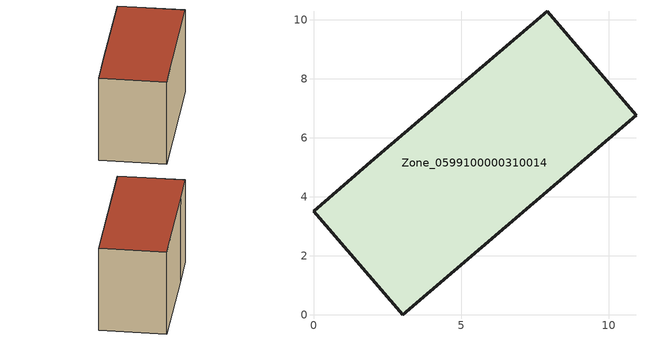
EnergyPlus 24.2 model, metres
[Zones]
Zone_0599100000310014
 floor ground (C_G): 0,3.5 2.05,5.28 7.92,10.28 10.93,6.76 3.02,0 z0
 wall outside (C_F): 2.05,5.28 0,3.5 3.02,0 10.93,6.76 7.92,10.28 2.05,5.28 z0:6.27
 roof outside (C_R): 3.02,0 10.93,6.76 7.92,10.28 2.05,5.28 0,3.5 z6.27
[BUILDING]
Pand.0599100000310014: North Axis=0; Terrain=City; Loads Convergence Tolerance Value=0.04; Temperature Convergence Tolerance Value=0.4; Solar Distribution=FullExterior; Maximum Number of Warmup Days=25; Minimum Number of Warmup Days=1
[Site:Location]
Rotterdam.The.Hague.AP_ZH_NLD Design_Conditions: Latitude=51.96; Longitude=4.45; Time Zone=1; Elevation=-4.5
[SITE:GROUNDTEMPERATURE:BUILDINGSURFACE]
18, 18, 18, 18, 18, 18, 18, 18, 18, 18, 18, 18
[MATERIAL] Thermal Absorptance=0.9; Solar Absorptance=0.7; Visible Absorptance=0.7
Name | Roughness | Thickness | Conductivity | Density | Specific Heat
G.TI.1946 | MediumSmooth | 0.15 | 1 | 540 | 1210
F.TI.1946 | Rough | 0.3 | 0.857143 | 1920 | 840
R.TI.1946 | MediumRough | 0.2 | 0.1 | 1500 | 1000
[CONSTRUCTION]
C_G: G.TI.1946
C_F: F.TI.1946
C_R: R.TI.1946
[ZONE]
Zone_0599100000310014: Type=1; Multiplier=1; Ceiling Height=Autocalculate; Volume=Autocalculate; Floor Area=autocalculate; Part of Total Floor Area=Yes
[ZONEINFILTRATION:DESIGNFLOWRATE]
Infil_Zone_0599100000310014: Zone or ZoneList or Space or SpaceList=Zone_0599100000310014; Schedule=AlwaysOn; Design Flow Rate Calculation Method=Flow/Area; Flow Rate per Floor Area=0.003; Constant Term Coefficient=1; Temperature Term Coefficient=0; Velocity Term Coefficient=0; Velocity Squared Term Coefficient=0
[HVACTEMPLATE:ZONE:IDEALLOADSAIRSYSTEM]
Zone_0599100000310014: Maximum Heating Supply Air Temperature=50; Minimum Cooling Supply Air Temperature=13; Maximum Heating Supply Air Humidity Ratio=0.0156; Minimum Cooling Supply Air Humidity Ratio=0.0077; Heating Limit=NoLimit; Cooling Limit=NoLimit; Dehumidification Control Type=ConstantSensibleHeatRatio; Cooling Sensible Heat Ratio=0.7; Dehumidification Setpoint=60; Humidification Control Type=None; Humidification Setpoint=30; Outdoor Air Method=None; Outdoor Air Flow Rate per Person=0.00944; Outdoor Air Flow Rate per Zone Floor Area=0; Outdoor Air Flow Rate per Zone=0; Demand Controlled Ventilation Type=None; Outdoor Air Economizer Type=NoEconomizer; Heat Recovery Type=None; Sensible Heat Recovery Effectiveness=0.7; Latent Heat Recovery Effectiveness=0.65
[ZONECONTROL:THERMOSTAT]
ThermostatControl_Zone_0599100000310014: Zone or ZoneList=Zone_0599100000310014; Control Type Schedule=DualSetpointControlType; Control 1=Thermostat_Zone_0599100000310014; Temperature Difference Between Cutout And Setpoint=0
[THERMOSTATSETPOINT:DUALSETPOINT]
Thermostat_Zone_0599100000310014: Heating Setpoint Temperature Schedule=HeatingSetpoint_Zone_0599100000310014; Cooling Setpoint Temperature Schedule=CoolingSetpoint_Zone_0599100000310014
[SCHEDULE:COMPACT]
HeatingSetpoint_Zone_0599100000310014: Through: 12/31, For: AllDays, Until: 24:00, 21
CoolingSetpoint_Zone_0599100000310014: Through: 12/31, For: AllDays, Until: 24:00, 24
DualSetpointControlType: Through: 12/31, For: AllDays, Until: 24:00, 4
AlwaysOn: Through: 12/31, For: AllDays, Until: 24:00, 1
